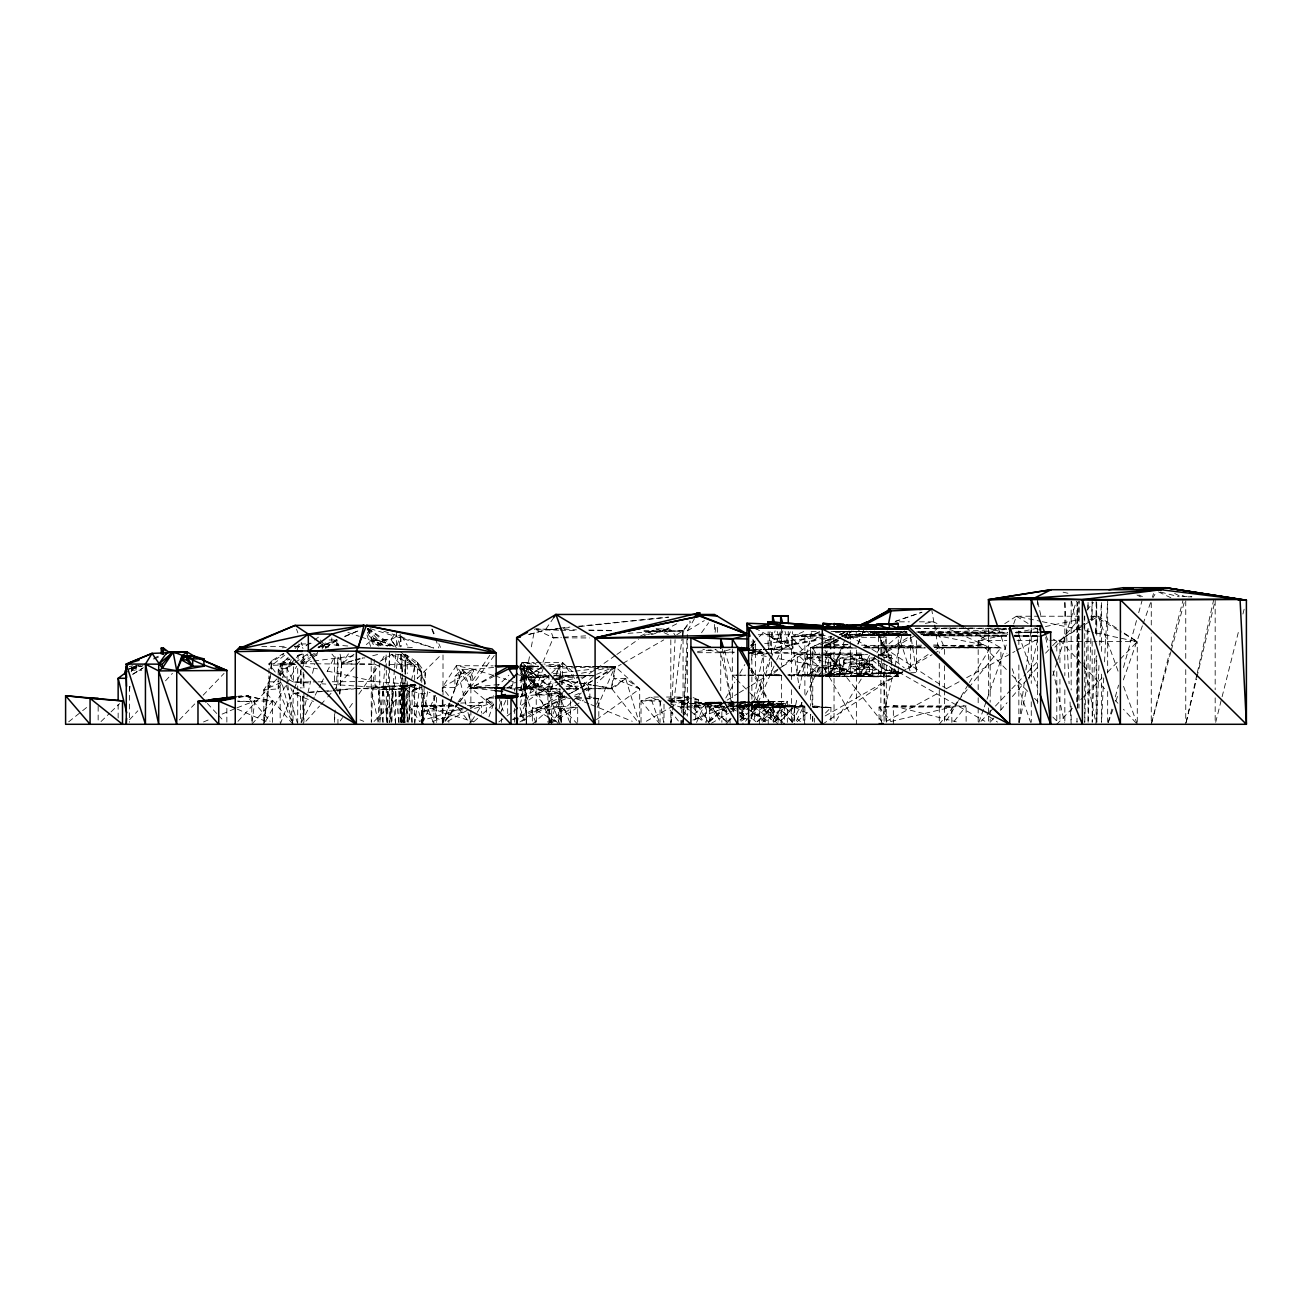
<?xml version="1.0" encoding="UTF-8"?>
<svg xmlns="http://www.w3.org/2000/svg" width="1312" height="1312" viewBox="0 0 1312 1312"><rect width="100%" height="100%" fill="white"/><g stroke="black" fill="none" stroke-linecap="round" stroke-linejoin="round"><path stroke-width="0.75" stroke-dasharray="5 3.75" d="M1077.086 701.969L1077.611 602.503L1077.628 708.054M1077.808 708.136L1079.005 601.142L1079.005 708.136M403.85 722.272L403.817 687.094L401.898 686.274L356.06 688.8M1084.056 628.333L1084.352 616.082M1084.778 722.256L1087.336 628.35M1087.828 609.965L1088.058 601.814L1088.058 609.965M910.643 672.826L916.563 672.58L910.643 634.5L856.228 635.041L847.404 631.548L840.041 634.746L897.195 635.664L899.376 635.582L899.425 633.565L902.574 632.187L906.625 632.187M1088.124 722.256L1090.912 638.436M1091.535 620.035L1092.142 601.634L1092.142 620.035M1094.93 649.653L1092.224 722.272L1092.142 638.436M1095.536 633.516L1096.734 601.24L1096.734 635.533M1098.948 665.496L1096.816 722.272L1096.734 655.705M1099.718 645.225L1101.326 602.651M293.15 689.587L292.97 724.29L263.827 689.948L268.993 681.83L269.796 676.057M386.4 722.289L388.893 668.054M388.975 666.053L389.533 653.999M683.158 722.256L683.437 716.172M683.519 714.138L687.176 634.926M374.363 659.411L371.296 722.272L371.198 658.378M670.924 722.272L671.416 712.203M671.826 704.15L675.073 639.715M1103.72 677.96L1101.49 722.272L1101.391 671.58M1104.54 661.838L1107.574 601.388M334.494 722.256L335.15 710.054M336.216 689.702L337.955 657.132L334.396 657.066L328.016 649.292M403.243 654.409L414.658 665.971L402.046 722.354L403.817 687.094L403.883 724.29M298.021 658.886L298.218 655.147M298.644 647.685L298.841 643.946L303.039 648.374M337.955 724.29L337.955 716.155M339.742 693.966L341.645 661.625L339.988 653.753M339.792 694.097L341.645 661.625L337.955 657.132L337.955 691.736M683.306 720.206L683.06 724.29L683.06 720.239M683.421 718.156L687.357 652.671M424.268 686.537L421.874 722.305L424.678 690.145M424.399 684.552L425.203 672.63L417.495 662.248L405.703 654.508M400.8 722.272L404.375 679.665M405.047 671.564L406.408 655.328M394.453 669.645L389.812 722.272L395.502 676.467M394.633 667.628L395.88 653.458M379.922 722.289L385.203 664.233M385.384 662.232L386.122 654.212L386.302 668.234M131.249 671.793L131.922 665.742L131.922 670.219L141.762 670.252M768.504 649.588L770.488 631.859M129.494 690.243L129.986 686.242M264.073 722.272L268.993 675.86M396.47 668.497L398.192 654.557M399.16 646.586L400.39 636.615M269.895 676.549L263.827 724.29L263.827 689.948L282.687 681.83L278.177 688.898L263.827 689.948M270.912 668.595L271.928 660.641L283.704 653.343M1019.096 722.289L1024.328 682.092M1025.886 670.038L1031.363 627.825M252.052 722.338L254.856 700.92L246.377 696.082L238.522 696.902M670.809 724.29L672.416 712.104M672.679 710.071L681.994 638.977M682.256 636.943L683.06 630.859L690.03 621.019M264.106 722.322L271.108 671.203M271.387 669.251L271.928 660.641L268.993 663.921L268.993 673.876M414.658 724.29L421.742 672.449L417.495 662.248L417.495 678.796M270.862 668.349L271.928 660.641M715.089 632.335L716.221 624.25M336.2 645.668L337.102 639.961L327.82 639.961M548.711 666.644L615.082 666.529L639.715 688.948L639.715 724.29L611.326 688.144L615.082 666.529L548.728 666.529M291.248 659.739L287.033 668.513L287.033 678.845L292.97 724.29L278.177 688.898L279.21 683.142M280.604 675.45L282.687 663.921L287.656 657.771M493.624 667.447L473.78 669.317L470.5 687.488L459.462 701.887M422.103 722.371L427.696 691.736L424.383 690.03M499.085 708.923L500.528 701.231M884.075 661.904L884.075 647.816L887.338 630.449M529.458 656.754L520.028 706.414L547.875 686.307L551.007 681.207M531.344 646.816L534.738 628.94L562.11 629.596M751.251 660.051L754.99 640.879M551.696 724.29L551.696 688.702L553.418 680.748M791.89 722.322L797.466 696.705M799.188 688.833L811.669 631.679M768.078 653.524L763.453 654.13L751.874 706.545L763.453 706.545L763.453 654.13L746.938 649.292M1019.276 722.322L1026.673 688.915M1028.854 679.075L1038.005 637.796M1186.196 722.305L1196.938 674.434M1197.38 672.433L1213.944 598.633M301.038 722.338L307.484 694.884M307.943 692.916L310.698 681.158M312.551 673.302L314.847 663.495M316.7 655.656L318.078 649.768M1186.212 722.322L1196.495 679.058M1196.954 677.09L1214.715 602.339M894.374 668.694L880.877 724.29L880.877 663.364M894.85 666.709L902.574 632.187M1215.683 722.322L1221.62 698.689M1222.112 696.721L1238.971 629.776M1242.923 614.032L1244.908 606.16M1151.772 722.322L1169.353 653.589M1171.37 645.734L1182.932 600.552M1170.894 651.736L1151.264 724.29L1151.264 633.122M1171.419 649.784L1184.146 602.716M296.709 651.818L298.841 643.946M593.483 685.241L611.326 688.144L613.967 678.501L615.082 666.529L550.089 668.48M825.1 675.549L828.659 675.385L839.598 658.148L861.771 658.148L866.248 673.433L866.248 659.788L861.771 658.148L844.059 659.788L839.598 676.123L817.999 675.893L817.999 665.43L807.618 657.738L797.302 675.664L789.316 675.614M1108.214 722.338L1112.035 708.628M1115.298 696.885L1118.562 685.143M1123.466 667.513L1136.52 620.527M1138.701 612.688L1141.965 600.945M519.946 669.809L522.012 662.511L534.148 662.511M682.24 722.42L683.831 716.811M684.372 714.942L688.603 699.952M558.502 724.29L536.346 694.802L534.656 690.128L536.149 685.323L520.569 671.777M1052.847 675.532L1057.177 661.871M1057.8 659.92L1076.348 601.404M1152.395 597.14L1153.51 593.582M520.224 697.394L526.03 688.98L539.281 675.303L545.267 674.614M397.011 645.553L400.636 634.631L390.943 639.551L373.953 640.568L380.382 645.602M788.25 631.433L788.25 643.208L780.673 643.208L772.571 638.386L775.097 630.892M751.251 716.582L780.23 631.695M442.292 699.788L442.292 724.29L449.606 703.002M450.278 701.067L462.07 669.317L473.78 669.317L493.132 675.352M1108.361 722.354L1113.117 708.841M1115.856 701.116L1118.578 693.392M1123.334 679.878L1142.408 625.808M1143.096 623.872L1150.575 602.634M488.933 716.844L493.558 703.822M978.85 722.371L983.639 708.857M984.312 706.922L986.362 701.133M987.05 699.214L1006.845 643.241M1013.684 623.954L1016.406 616.23L1038.546 616.23M782.854 630.842L780.164 638.386L772.571 638.386L772.571 632.253M442.292 724.29L449.803 703.445M450.475 701.543L462.07 669.317L470.5 677.369L470.5 687.488L493.984 687.619M572.606 671.711L562.487 662.511L559.863 665.086L544.103 666.102L536.87 685.963L548.974 693.917L561.257 693.474L561.257 722.371M770.866 656.049L751.874 706.545L751.874 652.146L763.453 654.13M559.863 724.29L548.974 693.917L553.057 683.109M555.78 675.893L559.863 665.086L543.922 664.003M280.161 724.29L293.544 690.391M294.282 688.505L300.973 671.547M301.711 669.661L303.941 664.003L310.583 659.198M520.011 666.562L523.783 666.562L533.935 684.192L545.94 689.587L561.257 693.474L548.974 724.29L548.974 675.598L536.87 685.963L526.784 676.976L520.028 673.532M596.616 704.232L598.83 698.755L593.68 697.672M470.5 677.369L473.78 669.317L456.363 665.676L442.292 687.537L442.292 691.621M844.846 640.059L830.84 673.63L825.314 674.827L825.314 654.573L840.566 665.43L840.566 673.728L787.938 674.729M845.617 638.206L850.291 627.005M857.933 644.258L863.444 631.17M519.814 716.778L542.151 664.134M542.955 662.248L553.32 637.812L550.433 630.17L547.793 629.35L526.358 635.09M500.413 713.056L506.006 699.952M510.811 688.718L514.009 681.223M519.601 668.12L522.012 662.511L535.952 663.462M857.868 643.766L863.427 630.957M597.173 707.529L615.082 666.529L593.139 669.071M751.038 718.779L775.917 661.773M776.72 659.936L790.66 631.334M696.574 722.469L705.495 702.346L721.108 702.199M844.37 644.438L830.84 673.63L825.314 674.827L830.84 675.729L830.84 636.156M847.749 637.14L850.291 631.662L850.291 639.616M739.968 717.451L746.479 703.773M323.162 647.341L325.77 641.847M422.628 722.486L435.732 695.327M792.333 722.486L802.091 702.527M805.65 695.278L819.836 666.266M825.166 655.393L834.038 637.255L834.038 722.272M789.398 675.5L797.302 675.664L807.618 654.885L830.184 654.885L830.184 673.86L902.508 672.761M796.384 720.846L803.272 707.037L778.049 704.446L759.271 704.282L781.296 721.797M850.291 641.601L850.258 676.238L859.475 675.368L869.512 655.213M750.923 647.816L754.482 640.732M301.481 722.469L314.29 697.033M315.192 695.229L320.686 684.323M321.588 682.502L323.424 678.878M327.082 671.596L334.396 657.066L334.396 683.552M828.659 675.385L839.598 655.032L861.771 655.032L861.771 673.482L850.832 653.934L828.659 653.934L828.659 675.385L850.832 673.63L850.832 653.934L861.771 655.032L839.598 658.148L844.059 659.788L866.248 659.788L844.059 663.019L839.598 676.123L839.598 655.032L828.659 653.934L850.832 673.63L824.116 675.385L846.683 669.005L846.683 673.663L824.116 675.385M751.038 717.5L759.451 702.232L751.35 702.232M381.612 660.625L385.367 653.901M265.828 720.78L285.754 685.586M286.754 683.831L296.709 666.234M520.093 665.873L522.012 662.511L536.067 664.79M725.766 698.05L734.802 682.158M739.82 673.335L744.855 664.512M651.31 634.68L662.347 631.252L663.724 628.858L668.923 628.874L672.613 631.252L675.27 635.68M1153.1 597.501L1154.937 594.303M898.261 666.709L898.261 676.648L859.475 675.368L869.512 657.984L874.776 657.984L884.878 669.973L901.803 672.777M644.044 631.072L687.357 630.859L695.95 616.099M946.46 720.813L959.99 698.23M961.04 696.492L968.322 684.323M969.355 682.584L990.166 647.833L947.789 628.415M775.507 721.01L787.331 701.28L747.791 701.969M836.121 720.813L875.842 654.704M876.892 652.966L886.305 637.32L870.856 631.056L870.856 635.402L911.069 635.598M772.752 721.059L783.526 703.232L794.334 706.463L773.932 721.912M552.057 679.501L562.487 662.511L577.362 681.994M471.795 720.878L476.092 714.056M477.158 712.367L481.455 705.544L467.433 705.544M761.616 720.846L773.539 701.92L751.546 702.035L759.451 701.92L759.451 724.29M878.384 661.018L878.384 676.762L850.258 676.238L854.834 669.464L872.431 666.824L877.006 669.464L877.006 673.302L854.834 675.368L854.834 669.464L850.258 666.824L844.059 676.172L898.261 676.648L894.8 669.366M348.434 653.901L341.645 663.905L357.684 663.938M445.293 720.928L456.707 704.068M457.839 702.379L489.802 655.196M553.779 617.591L545.152 630.17L526.128 635.188M694.015 706.364L698.492 699.837L692.884 697.492M340.267 720.944L342.596 717.598M349.566 707.545L354.207 700.838M358.848 694.13L379.742 663.987L379.742 722.289M394.223 634.877L390.943 639.551L373.953 640.568L384.318 645.766M701.526 632.728L708.611 622.757M445.424 721.059L458.708 703.232M459.922 701.608L496.149 653.015M131.544 670.908L134.906 666.463M693.704 708.513L698.492 702.199L698.492 699.837L689.128 698.082L674.63 705.052M444.752 721.092L458.232 703.494M708.792 721.174L719.583 707.168L723.076 706.151M954.218 721.223L966.124 705.889L893.341 705.954L879.056 707.102L879.056 724.29M939.277 724.29L957.252 701.986M958.531 700.395L967.518 689.243M968.814 687.652L1000.908 647.816L965.353 627.825M295.118 648.554L297.594 645.488M301.809 662.478L307.992 654.967M745.495 721.288L749.25 716.778M750.497 715.27L759.271 704.757L784.445 707.644L762.633 722.076M676.828 634.713L683.06 630.859L690.604 621.904M991.134 721.206L993.791 718.123M1000.433 710.415L1007.075 702.707M1012.388 696.541L1027.017 679.583M1028.346 678.042L1037.644 667.25M1054.93 647.21L1078.841 619.444M1086.812 610.195L1093.47 602.487M726.143 724.29L731.325 718.32M739.099 709.366L742.986 704.888L784.445 707.644L751.284 707.742L751.284 718.779L768.225 707.742L784.445 724.29L784.445 706.856L778.049 704.446L761.944 721.452M520.405 690.489L526.03 688.98L536.985 676.516L539.281 675.303L545.398 675.303M804.502 706.332L794.334 705.856L780.771 721.223L794.662 706.151L794.662 724.29M822.903 670.383L817.999 675.893L823.329 675.631M278.177 674.958L278.177 668.972L282.687 663.921L287.033 668.513L293.511 681.978L311.698 683.142M305.942 721.256L319.538 706.086M320.899 704.56L326.327 698.492M327.688 696.967L331.772 692.424M333.133 690.899L354.88 666.611M356.241 665.102L363.047 657.509M246.377 696.082L272.568 701.182L251.806 724.29L251.806 701.559L246.377 696.082L272.568 701.182L272.568 722.371M131.922 670.219L136.022 665.742L141.958 666.398M237.964 721.338L278.751 676.894M280.112 675.401L295.052 659.116M296.414 657.624L299.136 654.672M129.511 719.796L137.826 710.809M165.509 680.83L172.43 673.335M300.514 661.494L307.516 654.048M980.982 721.338L988.002 713.925M989.412 712.432L1010.47 690.21M1011.864 688.734L1025.918 673.909M1027.312 672.433L1038.546 660.576M1045.566 653.163L1051.191 647.226M1052.585 645.75L1056.8 641.306L1082.958 641.42M179.4 719.927L194.75 703.937M203.13 695.212L224.057 673.4M520.011 667.136L523.783 666.562L526.784 676.976L534.033 687.718L538.068 686.832L548.974 675.598M757.221 721.502L770.784 707.529L783.526 703.232L767.307 703.232L754.515 707.545L774.916 722.059M1072.33 708.349L1056.8 724.29L1056.8 669.645M1080.809 699.657L1101.982 677.91M1107.623 672.121L1118.923 660.51M1120.333 659.067L1137.274 641.683L1120.3 630.613M751.054 645.11L757.91 638.108M759.287 636.714L764.765 631.121M825.412 713.121L830.922 707.529L821.722 706.692M740.066 719.96L745.839 714.187M751.628 708.398L754.515 705.512L759.271 703.822L778.049 703.822L778.049 722.436M817.999 665.43L807.618 675.778L823.788 676.008M374.068 721.436L411.41 684.306M417.15 678.599L441.57 654.327M448.507 695.524L442.292 687.537L454.936 687.521L454.936 676.254L462.07 669.317L470.5 687.488L502.398 684.093M454.936 687.521L473.78 669.317L454.936 676.254M551.696 672.974L559.863 665.086L561.503 684.749M318.193 647.882L322.276 643.946L348.516 646.045M495.608 687.914L508.81 675.204M101.024 721.534L109.618 713.269M111.044 711.891L119.638 703.642M709.218 721.6L724.732 706.824L720.731 706.873L720.731 702.822M571.097 702.51L547.875 724.29L573.278 706.988M572.557 701.149L581.265 692.982M582.708 691.621L588.514 686.176L582.741 680.912M337.118 690.653C359.275 685.635 381.841 691.686 403.883 688.505L404.604 687.832L401.898 686.274L401.964 722.338M740.132 720.255L748.972 712.203M750.448 710.858L759.271 702.789L728.767 702.888M797.188 721.682L811.488 708.628M538.658 666.66L524.587 666.693L526.538 722.305L524.587 695.754L521.651 695.754L521.651 669.333L524.587 666.693L538.674 666.529M583.151 685.372L594.303 675.303L615.082 666.529L597.272 682.519M532.344 724.29L549.252 709.218L560.847 706.364L577.69 707.611L577.69 722.436M473.911 721.649L481.406 715.024M482.914 713.712L493.41 704.446M757.45 721.731L778.049 703.822L739.476 705.512M709.349 721.78L724.158 709.169M748.266 675.385L771.604 675.139L777.836 669.989M779.394 668.71L819.918 635.303M694.064 714.171L706.397 704.052L694.606 702.822M864.182 647.603L884.075 647.816L904.657 630.924M526.194 724.29L526.194 695.819L528.31 685.323L536.149 685.323L536.346 724.29L526.194 695.819L520.93 689.882L520.93 668.858L523.783 666.562L534.033 676.976L534.033 687.718L538.068 683.65L545.94 689.587L536.346 694.802L526.194 695.819L516.354 693.179M68.7 721.813L81.098 711.891M82.656 710.645L87.314 706.922M708.595 721.83L728.734 705.774M730.276 704.528L733.375 702.068L733.375 712.646M284.589 655.262L271.928 665.315L295.725 664.544M596.501 719.583L639.715 688.948L625.627 678.501L612.638 688.767L586.234 688.734M353.945 654.245L341.645 663.905L339.759 653.934M366.261 644.586L373.953 638.534L392.96 645.963M561.257 693.474L558.502 695.491L536.346 694.802L561.257 693.474L538.068 689.587L538.068 683.65L534.033 683.65L528.31 688.423L523.783 688.751L516.026 691.965M498.872 721.912L505.415 717.172M507.039 715.975L511.942 712.416M513.582 711.235L518.486 707.676M312.24 658.001L318.865 653.196M325.507 648.374L337.102 639.961L338.348 645.881L337.102 639.961L318.291 647.603M526.604 724.29L526.604 666.529L551.696 688.702L559.322 683.175M560.847 682.076L565.406 678.763L578.1 688.685L565.915 688.702M280.161 675.926L280.161 663.839L289.247 657.46M412.099 722.354L412.099 691.326L420.447 687.242L409.18 691.736L401.898 686.274L403.768 722.338M300.792 662.298L308.5 656.853M305.991 645.832L312.682 641.174M314.355 640.01L319.374 636.517M519.962 721.961L565.078 690.522M566.751 689.358L580.117 680.042M581.79 678.878L595.156 669.563M596.829 668.398L615.197 655.59M616.87 654.426L638.583 639.288M1049.715 640.289L1059.932 640.24L1088.222 620.806M1089.895 619.658L1094.88 616.23L1098.242 616.214L1118.611 629.498M295.102 662.527L306.286 654.868M574.968 705.84L583.446 700.067M611.326 688.144L625.627 678.501L639.141 722.387M528.31 685.323L534.656 690.128L526.194 695.819L523.783 688.751L520.93 668.858M275.225 672.056L268.993 663.921L283.917 653.934M822.411 724.29L900.327 672.876L824.641 716.221M902.016 671.76L929.126 653.884M935.899 649.407L939.277 647.177L1000.908 647.816L1000.908 712.219M300.579 663.97L310.534 657.427M312.19 656.344L317.176 653.064M325.491 647.603L337.102 639.961L337.381 645.684M978.178 689.604L978.178 640.617L998.12 627.89M1004.779 623.659L1016.406 616.23L1040.186 621.232M666.512 697.033L688.603 697.033L688.702 702.199L680.879 707.152L671.498 704.347M132.66 674.417L142.467 668.415M516.124 674.204L526.784 676.976L544.103 666.102M580.691 688.078L615.082 666.529L593.352 670.875M1059.932 662.79L1059.932 640.24L1089.911 621.445M1091.584 620.396L1098.242 616.214L1118.775 673.105M874.087 658.558L850.291 673.4L878.187 657.033M880.877 654.327L909.757 636.304M739.558 715.975L746.266 711.809M741.05 721.157L749.595 715.926M751.3 714.876L773.539 701.28L773.539 722.371M891.488 665.479L891.488 655.196L881.648 654.311L880.762 654.852L882.812 657.984M132.922 674.04L143.402 667.66M694.278 720.091L725.372 701.166M727.11 700.116L737.475 693.818M739.197 692.752L749.578 686.455M751.3 685.405L780.673 667.529M782.411 666.48L804.879 652.818L833.005 638.354M687.357 630.859L704.331 620.609M380.168 661.248L392.124 654.147M519.814 680.551L540.626 668.169M726.979 721.239L732.112 718.189M738.951 714.122L749.201 708.021M750.907 707.004L759.451 701.92M507.678 687.685L514.616 683.618M550.925 723.306L576.017 708.595M711.416 723.289L728.504 713.269M730.21 712.252L735.343 709.251M737.049 708.25L745.593 703.232M879.942 656.016L914.808 635.549M642.027 637.091L656.098 628.858L663.724 628.858L672.613 631.252L683.06 630.859L683.06 636.943M442.292 687.537L473.78 669.317M669.514 700.969L681.715 701.002L688.603 697.033L666.791 698.82M521.946 721.239L566.243 695.836M568.03 694.819L578.658 688.718M580.429 687.701L621.199 664.315M622.97 663.298L663.724 639.912M646.324 721.256L672.859 706.069M907.412 668.808L932.061 654.688M933.816 653.688L944.394 647.62L983.787 644.881L917.564 631.761L949.986 632.089L1010.748 628.661M493.689 674.975L470.877 687.98L470.877 708.152M447.589 721.321L468.81 709.448M470.565 708.464L493.542 695.606M835.58 639.895L826.658 644.848L840.024 640.272M842.714 635.926L851.619 630.957M824.166 646.176L839.942 637.419M841.697 636.435L850.471 631.564M886.24 721.387L939.851 692.244M947.002 688.357L959.498 681.551M966.649 677.664L1014.898 651.441M1016.685 650.473L1038.136 638.813M840.451 637.419L824.215 646.176L840.451 637.665M842.255 636.435L851.258 631.564M310.042 655.754L315.29 652.933M842.255 636.714L853.079 631.039M647.62 634.483L662.347 631.252L678.517 622.856M494.296 676.139L470.877 687.98L456.363 665.676L493.132 665.873M819.738 631.515L771.604 654.13L771.62 631.974M408.786 722.289L401.898 686.274L416.084 685.766L416.084 688.505L409.18 691.736L411.919 722.256M128.92 669.005L136.022 665.742L141.893 666.43M640.256 636.107L656.098 628.858L662.347 631.252L672.613 631.252M823.395 641.896L810.554 647.751L810.554 706.168M825.215 641.06L832.562 637.714M839.893 634.368L847.224 631.023M824.658 641.355L832.087 637.96M839.516 634.565L846.945 631.17M512.664 719.271L518.191 716.762M520.028 715.926L569.769 693.326M571.606 692.49L578.969 689.144L566.751 689.112M819.082 643.897L810.554 647.751L812.243 706.168M506.908 687.734L520.93 687.636L523.783 688.751L533.935 684.192L533.935 676.877L526.784 676.976L538.068 686.832M125.362 670.629L136.579 665.725M344.466 636.779L359.176 630.4L344.138 636.517M803.748 631.548L791.448 636.878L791.448 679.567M839.582 634.877L846.978 631.712M153.701 658.181L158.998 655.918M203.54 721.944L209.116 719.599M222.105 714.105L235.094 708.611M236.947 707.84L254.856 700.92L272.568 701.182M297.496 655.918L304.958 652.818M318.012 647.374L336.676 639.616M422.218 688.915L422.759 724.29L412.099 691.326L422.038 687.242M641.027 722.338L641.027 700.92L650.457 697.033L658.476 697.033M136.71 666.004L129.15 669.087L138.646 665.512M153.734 659.083L159.408 656.771M297.611 656.016L305.138 652.95M512.877 719.812L518.502 717.566M520.388 716.828L567.325 698.148M574.836 695.163L584.217 691.424M586.103 690.67L589.859 689.177L589.859 700.887M536.149 685.323L528.31 688.423L534.656 690.128M692.884 720.026L728.275 706.512M730.144 705.79L735.72 703.658L745.528 703.298M884.583 657.837L891.488 655.196L880.762 654.852L884.583 657.837L884.583 655.196L877.613 654.311M628.022 633.319L662.347 631.252L668.923 628.874L668.923 631.252L683.06 630.859M132.086 669.366L143.024 665.528M824.33 646.472L839.647 641.092M847.306 638.403L866.461 631.679M895.194 621.609L922.008 612.196L895.342 621.281M847.65 637.648L866.724 631.105M306.401 644.881L314.076 642.273M131.102 668.858L140.663 665.889M432.845 721.338L463.3 711.908M474.55 708.431L492.771 702.904M353.371 660.362L341.645 663.905L353.289 660.854M355.339 659.772L363.162 657.41M461.676 709.103L448.868 703.494L423.333 711.235L423.333 724.29M419.282 721.37L465.776 707.316M789.644 675.762L884.878 676.598L898.261 672.761L896.375 669.153M730.194 649.506L720.731 652.146L702.838 649.276M355.24 660.346L364.949 657.804M372.706 655.77L378.528 654.245M129.298 666.578L132.66 665.791M890.864 721.502L951.84 707.037L966.124 705.889L966.124 724.29M237.833 696.688L248.624 695.754L270.042 721.288M541.971 668.726L521.651 669.333L526.03 688.98L557.403 682.224M559.371 681.797L578.969 677.582L558.617 677.566M412.099 691.326L422.759 693.933L430.172 692.359M1006.37 669.481L978.178 640.617L1007.846 634.418M1015.75 632.761L1037.513 628.218M1045.434 626.562L1079.054 619.543M1090.928 617.066L1094.88 616.23L1118.628 630.482M750.251 652.736L760.238 650.736M768.209 649.145L832.054 636.336M577.362 682.765L553.844 678.763L573.59 674.811M581.495 673.236L591.384 671.268M825.1 642.732L839.139 640.026M847.158 638.485L883.255 631.515M925.354 623.38L933.373 621.822L936.981 623.479M766.274 656.41L748.266 653.13L760.156 650.932M768.094 649.456L819.656 639.862M821.624 639.485L831.546 637.648M841.468 635.812L847.404 634.696L911.118 634.828M238.669 697.558L248.624 695.754L238.735 696.803M494.23 696.705L486.293 698.033L486.293 714.187M520.7 696.393L524.587 695.754L524.587 666.693M910.643 634.5L874.53 635.418L870.856 631.056L897.195 635.664L897.195 633.548L877.958 632.564L874.53 631.056L874.53 635.418L909.478 635.615M580.888 677.304L594.303 675.303L556.157 676.566M667.677 700.132L688.603 697.033M819.803 632.876L791.448 636.878L799.385 688.538M301.612 662.576L311.764 661.281M313.781 661.018L354.338 655.803M237.816 696.278L241.654 695.786M823.132 661.363L807.618 657.738L830.184 654.885L825.018 654.54M692.654 705.725L680.879 707.152L680.879 710.956M694.622 705.479L706.397 704.052L693.162 707.168L680.879 707.152L686.455 714.942M697.541 651.49L715.86 649.325M750.464 645.258L756.581 644.553M764.716 643.585L823.756 636.648M553.238 673.696L573.196 671.383M575.181 671.154L591.154 669.3M823.641 667.349L817.999 667.988L807.618 675.778L807.618 654.885L797.302 654.212L797.302 675.664L823.657 676.024M825.527 667.136L840.566 665.43L825.068 661.806M512.352 683.027L516.338 682.601M561.323 628.481L545.152 630.17L557.846 628.333M563.34 628.268L571.425 627.415M579.51 626.562L668.415 617.214M559.863 628.136L569.916 627.103M577.969 626.3L668.53 617.099M1006.698 629.383L949.986 634.86L923.386 634.844M1008.715 629.186L1022.425 628.104M823.428 633.827L791.448 636.878L804.879 652.818L770.423 652.786M835.416 632.696L847.404 631.548L847.404 634.696L878.384 653.13M519.7 668.448L538.002 666.693M850.258 676.238L881.648 673.236L901.049 672.876M669.71 701.592L688.702 699.837L668.251 700.854M416.084 685.766L401.898 686.274L415.543 685.044M848.011 644.586L810.554 647.751L856.359 647.997L810.554 647.751L851.111 647.718M660.067 724.29L641.027 700.92L658.854 699.46M282.162 647.833L286.246 647.505M294.396 646.849L302.564 646.193L301.219 642.404M546.809 676.352L526.03 677.55L526.03 688.98M881.648 658.099L881.648 673.236L854.834 675.368L877.006 669.464L854.834 669.464M907.609 633.466L844.223 636.746M299.087 692.949L292.97 693.392L290.756 687.931M309.255 692.211L321.473 691.309M323.506 691.162L331.641 690.571M333.674 690.424L354.027 688.948M735.72 705.512L745.528 704.806M747.496 704.675L759.271 703.822L778.049 724.29M516.026 687.947L520.93 687.636M1024 628.087L1014.406 628.284L1024.049 627.956M298.988 693.015L292.97 693.392L313.47 701.477M309.025 692.392L325.081 691.391M327.098 691.276L335.118 690.768M850.832 673.63L846.683 673.663L840.566 667.988L824.116 669.005L846.683 669.005L821.771 667.988M536.428 629.744L553.32 637.812L561.388 637.32M563.422 637.206L585.628 635.861M823.854 635.451L791.448 636.878L828.315 635.434M401.898 686.274L415.789 685.454M1012.766 628.546L1018.85 628.202L1018.85 648.653M577.69 724.29L560.847 706.364L532.344 707.955L532.344 722.256M555.812 721.42L532.344 707.955L549.252 709.218L577.69 707.611M279.751 674.909L278.177 668.972L287.033 668.513L293.511 663.626L293.511 681.978L315.93 681.846M453.427 705.561L409.606 706.184L409.606 722.289M469.663 706.135L481.455 705.544L481.455 713.039M315.93 663.806L375.052 664.298L375.052 686.668L415.478 684.946L376.413 687.324L333.953 684.585M773.539 701.92L751.76 702.215L773.539 701.28M730.062 708.906L733.375 708.775L734.212 712.646M751.628 650.096L761.6 649.702L753.465 649.883L751.268 641.847M763.6 649.62L792.481 648.915L792.481 631.646M747.496 703.232L759.271 702.789M763.502 649.538L781.542 648.915M460.758 703.068L494.427 701.871M462.972 709.825L423.333 711.235L443.407 721.502M689.423 710.218L681.715 703.822L720.632 702.904M548.121 676.828L526.03 677.55L548.432 677.566M915.563 628.218L919.614 628.104M763.453 675.139L755.368 675.385L751.169 668.759M726.914 721.862L706.397 706.036L724.175 705.528M745.823 708.857L736.704 709.103L731.424 707.299M745.823 702.018L735.917 702.281L745.79 702.281M751.727 702.232L787.331 701.28L787.331 722.371M753.268 640.42L753.465 649.883L761.272 649.686M769.078 649.489L792.481 648.915L757.024 629.202M864.444 647.8L921.09 646.422M933.226 646.127L983.787 644.881M747.873 675.139L779.771 674.926M874.53 631.056L877.958 635.566L909.593 635.336M923.894 635.008L1007.714 633.024M1015.898 632.827L1038.382 632.302L1015.898 632.368M556.698 676.123L592.335 675.352L575.968 675.303M901.131 672.908L891.488 673.122L887.912 666.283M749.644 702.133L739.837 702.346L749.775 702.248L782.214 721.288M910.692 634.778L877.958 632.564L877.958 635.566M920.827 634.582L1006.025 632.892M1016.16 632.696L1038.464 632.253M822.411 647.144L850.75 646.586M864.903 646.308L921.565 645.192M933.701 644.946L1000.908 647.816L934.242 647.636M736.229 706.807L746.003 706.643M901.065 672.974L891.488 673.122L891.488 667.398M721.272 702.281L705.495 702.346L705.495 722.404M727.799 702.363L737.688 702.215M739.673 702.199L749.562 702.068M727.734 702.461L747.299 702.232M919.86 633.352L1007.731 632.45M745.314 702.084L695.77 702.445L695.77 722.305M726.569 706.807L749.824 706.692M751.776 706.676L763.453 706.545L747.873 690.85M261.76 646.537L286.246 646.324M294.396 646.258L302.564 646.193M728.898 702.133L736.704 702.068M721.567 702.428L709.71 702.527L709.71 722.322M723.552 702.412L745.61 702.346M747.578 702.33L759.451 702.232M492.902 687.832L470.877 687.98L494.181 707.43M915.382 628.432L972.684 628.12M978.178 640.617L1006.796 640.486M1017.013 640.436L1037.448 640.354M771.604 661.773L771.604 675.139L781.542 675.073M789.496 675.024L819.344 674.86M317.963 681.846L324.08 681.797M332.231 681.764L375.052 681.518L415.478 684.7M522.012 662.511L547.875 686.307L556.009 686.274M566.177 686.242L578.362 686.209M681.715 703.822L721.715 703.708M729.718 703.675L733.72 703.675M915.218 628.481L1006.337 628.317L937.047 628.12M918.794 632.171L1006.025 632.072M1016.16 632.056L1038.464 632.023M878.384 659.05L878.384 634.811L911.02 634.746M868.511 647.98L925.288 647.915M937.457 647.898L990.166 647.833L990.166 702.166M1040.564 616.23L1078.792 616.23M1090.862 616.23L1094.88 616.23M899.392 621.822L909.38 621.822M919.384 621.822L933.373 621.822L944.394 647.62L944.394 655.705M834.35 631.498L838.073 631.498M839.5 631.548L860.934 631.63M888.749 631.843L896.539 631.843M921.221 632.089L949.986 632.089L921.221 634.729L921.221 632.089L916.563 632.056M758.254 634.746L823.69 634.746M300.792 643.946L308.615 643.946M824.428 647.144L850.619 647.16M864.723 647.16L921.139 647.177M935.259 647.177L939.277 647.177L939.277 653.261M863.28 647.702L925.075 647.816M734.359 652.146L720.731 652.146L715.483 649.62M748.266 653.13L764.535 653.13M766.569 653.13L819.426 653.13M821.46 653.13L864.149 653.13M401.964 671.957L401.603 665.906L391.616 654.426L401.603 654.426L402.489 672.384M789.693 675.336L819.869 675.664L797.302 654.212L819.869 654.212L819.869 675.664L797.302 675.664M859.475 675.368L859.475 654.311L863.509 654.311M877.794 655.213L882.812 655.213M807.618 657.738L830.184 657.738L840.566 667.988M888.044 657.837L891.488 657.837L904.263 667.824M536.182 662.511L562.487 662.511L562.487 684.536M268.993 663.921L282.687 663.921L282.687 677.861M821.771 665.43L840.566 665.43M520.733 666.102L538.264 666.102M861.771 658.148L866.248 663.019L872.431 673.351L902.525 672.826L877.006 673.302L872.431 666.824L850.258 666.824L872.431 664.216L872.431 673.351L830.84 673.63L846.683 673.663M736.196 675.139L745.938 675.139M553.549 675.303L573.934 675.303M538.888 676.516L521.651 669.333L524.587 695.754M526.784 676.976L534.033 676.976L534.033 683.65L545.94 689.587L538.068 689.587L548.974 693.917M625.627 678.501L613.967 678.501L639.715 688.948M557.698 678.763L565.406 678.763M268.993 681.83L278.767 681.83M551.696 688.702L557.797 688.702L551.696 688.702L562.93 693.244M569.752 722.436L559.863 696.541L566.489 696.557M493.902 698.033L486.293 698.033L493.164 705.331M576.542 698.755L598.83 698.755L598.83 724.29M694.573 699.837L698.492 699.837M694.573 702.199L719.583 707.168L693.162 707.168L705.495 703.462L721.879 703.904M727.881 702.428L733.9 702.428M759.271 704.757L726.143 704.888L734.162 705.43M453.64 706.151L409.606 706.184L419.25 720.993M720.731 706.873L724.601 706.873M951.84 722.371L951.84 707.037L879.056 707.102L890.75 721.174M844.092 637.271L886.305 637.32L886.305 657.542M697.492 652.687L733.966 652.736M750.169 652.753L768.406 652.769M359.685 663.938L371.722 663.97M494.608 688.029L470.877 687.98L494.608 690.538M506.481 688.046L514.386 688.062L514.386 691.129M565.915 688.718L578.1 688.734M574.508 696.574L582.512 696.59M641.027 700.92L661.363 700.952M794.334 706.463L778.049 706.446L767.307 703.232L776.261 720.78M553.32 637.812L561.405 637.845M563.422 637.845L589.711 637.944M511.795 688.948L564.718 689.112M582.594 689.161L589.859 689.177M671.613 702.133L688.702 702.199M237.849 701.51L251.806 701.559L237.538 701.018M899.425 633.565L897.195 633.548L899.376 635.582M1006.698 635.156L923.123 634.746M1014.799 635.205L1038.989 636.107L1014.717 635.812M923.254 635.648L1006.501 636.041L923.648 635.68M1014.619 636.074L1041.006 636.189L1014.586 635.976M1014.701 636.074L1041.006 636.189M1084.958 641.437L1097.045 641.486M1099.046 641.502L1137.274 641.683L1137.274 724.29L1123.466 709.284M990.166 647.833L934.275 647.324M519.667 666.004L537.986 666.086M401.603 665.906L414.658 665.971L421.742 672.449L425.203 672.63L425.203 684.11L417.495 664.61L405.129 654.934M831.037 631.449L907.461 631.826M811.144 631.4L819.246 631.449M835.432 631.548L906.871 632.007M284.114 677.484L280.161 663.839L294.036 663.938M781.329 675.565L755.368 675.385L755.368 640.994M834.498 631.433L907.1 631.99M890.487 660.28L878.384 634.811L910.905 635.09M923.107 635.188L1006.452 635.894M389.205 664.397L417.495 664.61M301.662 663.692L313.896 663.79M804.338 705.938L778.049 705.741L792.104 721.436M804.486 706.643L778.049 705.741L804.732 707.348M812.8 707.398L830.922 707.529L830.922 722.436M833.956 631.466L853.636 631.662L849.586 631.367M558.568 630.252L534.738 628.94M560.618 630.268L574.853 630.416M589.104 630.547L613.524 630.777M781.476 675.336L771.604 675.139L779.771 675.221M787.938 675.303L830.84 675.729M759.271 704.282L784.445 706.856L803.272 707.037L803.272 722.371M824.412 647.16L850.258 647.456M771.604 675.139L779.64 675.221M724.388 650.391L732.309 675.139L738.066 675.204M740.001 675.221L782.821 675.746M421.398 724.29L421.398 705.577L453.575 705.954M878.384 676.762L825.674 676.057L878.384 676.762L776.294 658.23M1012.766 628.12L1018.85 628.202M1006.616 635.697L949.986 634.86L949.986 627.202M1014.455 628.218L1018.489 628.284M564.16 629.629L576.427 629.826M588.711 630.039L613.262 630.432M643.946 630.941L662.347 631.252M893.341 724.29L893.341 705.954L951.84 707.037M797.302 654.212L830.184 654.885M586.48 688.144L612.638 688.767L593.04 685.422M706.397 722.354L706.397 702.953L725.946 703.429M727.898 703.478L735.72 703.658M825.15 644.077L847.372 644.75M861.525 645.16L922.156 646.964M318.718 646.701L328.804 647.029M828.659 653.934L861.771 655.032M812.62 706.922L830.922 707.529L812.636 706.692M280.161 663.839L295.758 664.413M847.404 634.696L856.228 635.041L856.228 631.4M881.648 673.236L859.475 654.311L867.642 654.622M856.228 627.743L863.312 635.074L870.856 635.402L867.084 631.564M566.522 696.787L562.487 696.541L562.159 692.621M576.624 697.41L582.676 697.771M584.693 697.902L598.83 698.755M321.817 683.798L325.868 684.06M736.163 705.561L768.225 707.742L768.225 724.29L750.874 710.858M367.327 632.269L373.182 644.356L395.289 646.176M407.343 647.177L415.379 647.833M294.232 663.15L282.556 662.117L290.018 659.018L282.556 662.117L297.709 664.479M859.475 654.311L867.494 655.032M814.358 706.004L819.885 706.512M898.753 671.498L884.878 669.973L869.512 676.434L869.512 657.984L884.878 669.973L884.878 676.598M730.013 705.331L737.754 706.2M739.689 706.43L745.478 707.086M1182.03 596.402L1191.886 596.796L1185.753 596.829L1182.21 595.468M706.397 706.036L724.158 708.185M730.013 705.971L737.754 706.971M739.689 707.217L745.478 707.955M553.844 678.763L577.624 682.65M579.609 682.978L591.515 684.913M579.314 683.093L591.089 685.094M750.743 649.948L762.124 651.9M750.792 650.063L762.305 652.376M559.863 696.541L566.932 698.017M1063.081 592.204L1070.986 593.86M588.514 696.606L591.958 697.312M1042.171 621.658L1093.683 632.499M1095.668 632.909L1137.274 641.683L1120.317 631.498M305.434 666.234L317.373 668.858M327.311 671.039L375.052 681.518L376.413 687.324L378.479 688.816L395.552 689.62L404.604 687.832L404.604 722.272L403.883 688.505M694.573 701.248L698.492 702.199M893.341 705.954L956.284 721.813M1160.513 592.056L1179.193 596.78M719.583 707.168L705.495 703.462L726.996 721.682M570.474 698.755L562.487 696.541L562.487 692.539M516.026 688.521L520.93 689.882M869.495 631.613L880.877 634.926L882.107 655.229M433.649 648.046L367.458 627.841L373.182 644.356M772.571 638.386L788.25 643.208L785.002 631.433M421.398 705.577L473.698 721.879M495.067 675.959L506.662 679.583M508.597 680.19L514.402 681.994M383.776 631.187L433.731 647.898M521.651 669.333L539.281 675.303M347.893 632.433L359.242 636.353M361.128 637.009L387.614 646.16M881.648 654.311L891.488 657.837M416.084 688.505L409.18 685.996L409.18 722.256M367.59 628.825L373.953 638.534L396.421 647.374M360.062 719.878L363.785 721.354M706.397 702.953L727.176 711.334M740.394 716.68L746.052 718.96M559.486 681.043L578.1 688.685L555.714 679.534M576.05 698.542L589.154 703.855M591.023 704.61L632.236 721.272M237.292 709.152L266.992 721.895M663.675 722.371L660.067 701.248L650.457 697.033L659.428 722.469M548.4 676.32L526.604 666.529L550.892 722.436M1138.914 595.008L1142.44 596.648M794.662 707.266L810.98 714.925M1158.545 591.925L1170.862 597.731M656.098 628.858L668.972 634.975M375.052 686.668L387.762 689.571L401.964 689.062L376.413 687.324L371.23 688.521L378.086 722.305M375.052 664.298L380.349 666.857M293.511 681.978L287.033 678.845L278.177 668.972M391.616 654.426L414.658 665.971L414.658 682.06M1174.65 593.434L1181.276 596.878M1137.012 595.008L1140.505 596.845M875.727 659.05L984.886 721.288M888.06 659.838L893.275 662.839M732.112 708.464L745.79 716.385M739.328 704.429L746.184 708.398M747.889 709.398L768.406 721.321M726.799 712.383L709.71 702.445L719.993 720.944M788.25 643.208L780.164 638.386L780.164 632.253M872.431 666.824L866.248 663.019L844.059 663.019L850.258 664.216L872.431 664.216L866.248 663.019L850.258 664.216L844.059 676.172L844.059 659.788M1016.406 616.23L1028.198 623.544M1034.922 627.726L1038.284 629.809M1053.438 639.223L1056.8 641.306L1056.8 653.442M367.36 628.956L373.953 642.962L378.774 646.078M884.075 647.816L946.723 688.833M989.051 716.532L997.514 722.076M368.147 628.35L394.092 646.652M322.424 644.405L327.114 647.866M749.3 709.644L742.986 704.757L742.986 724.29M730.866 708.529L733.998 710.956M740.28 715.794L746.577 720.649M738.869 708.021L746.708 714.269M752.99 719.288L756.122 721.797M877.958 632.564L880.877 634.926L880.877 655.229M368.082 628.464L389.812 645.963M400.685 654.721L414.658 665.971M690.965 711.498L703.314 721.731M784.445 706.856L800.369 721.616M751.284 707.742L765.404 721.534M400.373 651.474L421.742 672.449L421.742 682.42M663.724 628.858L669.399 634.45M732.309 675.139L735.13 677.992M736.557 679.419L746.462 689.423M1012.011 675.237L1028.92 692.556M1034.561 698.328L1038.792 702.658M1052.88 717.074L1057.111 721.403M739.361 711.875L745.987 718.779M207.362 703.462L217.103 713.876M218.497 715.368L224.073 721.321M1059.932 640.24L1082.039 664.266M1083.417 665.758L1106.885 691.276M1115.184 700.28L1117.939 703.281M367.852 628.645L383.694 645.832M791.612 721.321L778.049 706.446L783.526 703.232L754.515 707.545L770.784 707.529L770.784 722.436M889.569 666.365L898.261 676.648M320.374 639.961L326.754 647.734M824.936 650.293L881.566 721.141M458.446 708.316L468.384 721.092M670.038 710.038L678.468 721.124M694.278 708.726L703.265 721.174M395.683 646.16L390.943 639.551L395.322 645.816M939.277 647.177L937.752 644.864L934.324 624.84M830.184 657.738L840.566 673.728M709.71 724.29L695.77 702.445L721.862 702.527L721.862 722.322M736.983 703.97L746.561 719.206M401.587 636.14L407.261 645.192M520.372 713.777L524.521 720.796M819.869 660.412L812.768 647.98L812.768 706.217M824.936 669.284L854.325 720.747M750.694 670.12L779.558 720.796M751.382 668.497L780.574 722.502M878.384 634.811L891.635 660.116M432.124 629.071L435.469 636.402M438.831 643.733L440.504 647.39M1045.976 635.5L1048.304 641.158M519.946 707.545L525.489 722.436M431.845 629.153L434.633 636.681M435.322 638.55L438.798 647.948M422.759 693.933L433.19 722.404M1123.58 686.373L1137.274 724.29M1018.85 635.221L1037.792 688.292M296.528 629.153L297.873 632.942M417.495 662.248L425.203 684.11M998.35 628.399L1006.911 653.327M1012.175 668.677L1030.592 722.371M499.429 699.394L503.234 710.891M910.036 670.908L898.261 634.434L898.261 664.692M366.983 634.959L370.591 646.472M777.212 631.482L780.673 643.208L780.673 631.433M286.377 685.29L297.152 722.338M282.408 684.782L292.445 722.322M825.314 654.573L830.184 673.86M456.363 665.676L466.039 704.757M467.974 712.564L470.385 722.338M1037.825 601.962L1040.875 615.771M1045.664 637.468L1047.845 647.341M1053.077 671.022L1064.393 722.322M732.309 649.014L732.309 706.873L720.731 652.146L720.731 690.653M1071.56 601.142L1079.087 638.878M1083.843 662.708L1096.127 724.29M931.586 608.834L933.98 622.839M722.436 648.948L732.309 706.873M801.517 702.445L804.879 724.29L804.879 705.922M387.499 722.354L383.12 689.292L383.12 722.354M382.874 722.322L378.479 688.816L378.479 722.322M391.73 722.371L387.762 689.571L387.762 724.29M769.176 631.761L771.62 653.524M395.552 724.29L391.96 689.669L391.96 722.256M398.766 722.256L395.552 689.62L395.552 722.256M561.06 722.371L558.502 695.491L558.502 722.371M401.8 722.354L398.963 689.423L398.963 724.29M434.206 695.426L436.453 722.371M882.599 663.364L886.305 724.29M402.079 673.958L404.9 722.272L402.587 674.384M300.907 670.006L301.924 688.095M302.367 696.147L303.826 722.289M1064.934 602.569L1069.1 683.716M1070.034 701.986L1071.166 724.29M400.734 636.599L401.21 646.504M405.654 674.188L405.031 654.147L405.031 676.188M405.72 676.188L407.196 722.289M812.538 716.237L812.768 724.29M1215.174 600.388L1215.174 689.768M1215.174 697.886L1215.174 722.256M1185.753 600.88L1185.753 661.576M1185.753 669.661L1185.753 724.29M1151.264 602.733L1151.264 625.02M1107.672 599.371L1107.672 673.105M1107.672 691.522L1107.672 722.24M1101.391 602.651L1101.391 653.327M1096.127 601.454L1096.127 634.204M1096.127 656.738L1096.127 722.24M1088.058 628.35L1088.058 724.29M1084.729 616.082L1084.729 722.256M1076.972 601.503L1076.972 701.789M1071.166 601.175L1071.166 689.981M1071.166 706.135L1071.166 722.272M1064.836 602.569L1064.836 675.598M1064.836 689.8L1064.836 722.272M1059.932 679.19L1059.932 722.24M1037.382 599.978L1037.382 606.095M1037.382 628.514L1037.382 703.921M1031.265 628.218L1031.265 683.404M1031.265 701.805L1031.265 722.256M1018.85 665.004L1018.85 724.29M990.166 710.202L990.166 722.289M988.477 628.235L988.477 697.722M988.477 707.939L988.477 714.072M988.477 716.122L988.477 722.256M978.178 697.771L978.178 705.922M978.178 707.972L978.178 722.256M944.394 665.791L944.394 687.98M944.394 689.997L944.394 722.272M939.277 663.413L939.277 722.272M916.563 640.535L916.563 672.58M910.643 636.517L910.643 670.809M886.305 665.627L886.305 722.272M884.075 663.921L884.075 724.29M863.312 627.726L863.312 635.074M856.359 650.014L856.359 724.29M814.358 718.205L814.358 722.256M812.768 716.254L812.768 722.289M810.554 714.22L810.554 722.272M804.879 636.828L804.879 695.704M794.334 705.856L794.334 724.29M791.448 689.735L791.448 724.29M781.542 627.841L781.542 665.217M781.542 675.401L781.542 724.29M768.078 631.761L768.078 649.571M754.515 705.512L754.515 722.436M753.465 640.453L753.465 649.883M752.99 639.239L752.99 649.292M730.062 718.238L730.062 724.29M726.143 709.234L726.143 722.42M717.352 627.3L717.352 632.876M714.515 624.414L714.515 632.384M687.357 634.828L687.357 716.106M683.06 638.977L683.06 718.205M681.715 701.002L681.715 712.646M681.715 720.403L681.715 724.29M680.879 720.485L680.879 724.29M670.809 639.862L670.809 704.2M670.809 712.236L670.809 722.289M664.003 704.134L664.003 722.272M660.067 701.248L660.067 722.371M588.514 686.176L588.514 694.868M570.474 700.706L570.474 724.29M560.847 706.364L560.847 724.29M559.863 665.086L559.863 686.717M559.863 688.685L559.863 722.305M549.252 709.218L549.252 724.29M547.875 686.307L547.875 722.289M523.783 666.562L523.783 688.751M514.386 708.48L514.386 722.322M507.678 699.886L507.678 716.155M501.61 701.231L501.61 710.842M501.61 718.533L501.61 722.371M470.877 710.169L470.91 724.29M469.663 714.204L469.663 724.29M448.868 703.494L448.868 722.404M443.013 654.934L443.013 697.771M443.013 699.821L443.013 722.256M436.601 697.361L436.601 722.371M433.878 695.672L433.878 724.29M421.742 684.405L421.742 722.305M414.658 684.077L414.658 722.289M407.261 655.328L407.261 673.581M407.261 681.699L407.261 722.272M405.031 678.206L405.031 722.289M401.603 654.426L401.603 669.94M401.603 677.992L401.603 722.272M400.636 636.664L400.636 646.849M400.636 655L400.636 671.301M400.636 673.351L400.636 722.256M396.421 631.761L396.421 645.422M389.631 651.998L389.631 666.053M389.631 668.054L389.631 722.289M386.302 670.235L386.302 722.289M373.953 638.534L373.953 642.962M334.396 714.105L334.396 722.256M331.821 637.894L331.821 645.553M322.276 643.946L322.276 649.161M303.941 674.056L303.941 690.128M303.941 692.146L303.941 722.289M303.22 654.229L303.22 664.233M303.22 672.236L303.22 688.259M303.22 696.262L303.22 724.29M300.579 670.006L300.579 688.095M300.579 696.147L300.579 722.289M297.709 668.464L297.709 690.391M297.709 692.392L297.709 724.29M280.161 677.943L280.161 722.272M278.177 676.943L278.177 688.898M226.861 708.349L226.861 722.305M136.022 664.987L136.022 672.482M129.576 686.537L129.576 722.305M118.146 704.298L118.146 718.287M98.154 706.266L98.154 722.289M1077.004 718.205L1076.988 722.256L1076.972 718.156M768.225 707.742L742.986 704.888L768.225 707.644"/><path stroke-width="1.5" d="M126.608 718.336L126.28 724.29L126.28 664.052L152.077 653.392L187.108 652.015L197.784 658.214M888.421 624.643L890.963 611.13L889.126 608.834L887.273 611.13L862.312 625.02M517.764 718.336L516.633 724.29L516.633 637.698L555.927 614.459L696.902 614.459M1039.744 629.924L1040.613 626.004L907.855 626.004L899.015 628.514L907.855 628.809L1009.715 724.29L1009.715 626.004L989.576 626.464M514.271 677.386L508.712 668.858L509.482 665.955L516.846 666.102M749.939 720.436L748.627 724.29L748.627 627.907L876.35 627.497M205.968 701.986L176.743 670.744L181.892 655.902L194.471 656.328L226.861 670.498C206.853 669.514 191.536 657.755 173.135 652.064L162.262 664.167L145.435 664.118L158.703 724.29L158.703 664.167L167.214 652.064L187.108 652.015L187.108 655.902L181.466 659.887L176.743 670.744L176.743 724.29L158.703 670.94L145.435 664.118L126.28 664.052L145.435 724.29L145.435 664.118L152.077 653.392L162.262 668.284L176.743 670.744L226.861 670.498L226.861 698.394M356.356 651.211L496.149 653.015L492.082 648.997L363.982 625.365L295.184 625.365L243.409 646.685L239.817 646.996L235.242 651.605L356.356 724.29L356.356 651.211L366.491 625.398L430.451 625.398L496.149 653.015L496.149 724.29L356.356 651.211L285.901 650.834L235.242 651.605L235.242 724.29M203.95 666.217L192.684 666.217L181.466 659.887L183.204 656.476L187.108 655.902L194.471 656.328L203.95 658.886L203.95 666.217L176.743 670.744L158.703 670.94L162.262 668.284L173.135 652.064L168.674 652.015L163.328 648.013L161.294 648.013L161.294 653.999M553.779 617.591L555.927 614.459L595.09 637.894L690.916 724.29L690.916 637.796L746.282 634.811M194.471 656.328L192.684 658.886L192.684 666.217L176.743 670.744L173.135 652.064L158.703 664.167M126.575 686.307L125.936 667.382L129.576 662.708L152.077 653.392M496.1 675.237L508.712 668.858L511.565 666.037L518.125 666.562M516.83 697.049L511.008 698.017L496.198 696.377L501.61 695.475L501.61 688.915L517.354 673.532M843.731 627.923L846.929 625.266L853.964 625.266L853.964 628.432M850.996 627.792L853.964 625.266L843.026 625.512M909.413 627.021L931.586 608.834L963.582 626.824M799.139 627.612L802.239 625.168L809.537 625.168L809.537 628.251M239.817 646.996L239.817 649.03L295.184 625.365L308.32 634.073L308.32 651.638L358.488 647.57L363.982 625.365L308.32 634.073L285.901 650.834L239.817 649.03L235.242 651.605M166.001 654.016L168.674 652.015L172.626 652.654M187.108 652.015L181.892 655.902L181.466 659.887L186.681 659.887L192.684 666.217L186.681 656.623L186.681 659.887M126.969 671.728L118.146 678.288L118.146 700.296M243.409 646.685L239.817 649.03L308.32 634.073L331.821 634.073L363.982 625.365L360.144 626.66M495.444 673.958L509.482 665.955L497.592 667.07M862.738 624.758L887.273 611.13L931.586 608.834L889.126 608.834L889.126 611.13L863.886 624.758M863.903 625.348L890.963 611.13M527.49 632.45L516.633 637.698L595.09 724.29L595.09 637.894L699.739 612.753L699.739 616.148L746.397 633.991M988.477 626.201L988.477 599.633L1031.265 599.6L1051.207 589.711L1160.89 589.711L1246.4 600.24L1246.4 724.29L65.6 724.29L65.6 695.721L122.508 700.887L122.508 724.29L90.069 698.361L65.6 695.721L90.069 724.29L90.069 698.361L98.154 698.246M1031.265 626.168L1031.265 599.6L1082.384 599.65L1160.89 589.711L1165.548 587.71L1246.4 600.24L1238.249 600.092M126.28 664.052L139.006 660.248M516.862 668.858L508.712 668.858L514.353 666.562M826.839 626.382L822.919 627.595L822.919 623.462L843.993 624.561L843.993 627.743L834.202 627.759L822.919 623.462L830.578 623.872M746.495 635.172L732.309 638.96L690.916 637.796L595.09 637.894L699.739 616.148L697.508 612.753L694.688 614.459L697.508 616.148L697.508 612.753L699.739 612.753M505.366 694.474L501.61 695.475L517.65 695.688M832.71 627.579L836.466 626.578M879.056 724.29L882.992 723.355M235.93 697.131L218.727 701.166L197.981 701.362L197.981 724.29M518.109 696.508L511.008 698.017L495.805 698.017M1161.907 588.481L1165.548 587.71L1246.4 600.24L1238.266 599.682M699.739 616.148L595.09 637.894L746.216 634.746M822.837 626.414L753.465 627.234L746.938 623.233L746.938 649.292M234.684 698.279L218.727 701.166L209.034 699.952L197.981 701.362L218.727 724.29L218.727 701.166L235.438 708.349M1153.74 589.695L1165.548 587.71L1240.053 599.387L1246.4 724.29L1120.382 599.732C1076.43 601.208 1032.265 594.992 988.477 599.633L997.694 626.48M748.627 627.907L907.855 628.809L822.28 628.989L822.28 724.29L748.627 627.907L822.28 628.989L1009.715 724.29L907.855 626.004L907.855 628.809L752.99 627.152L771.62 624.135L785.708 627.136L877.105 627.349M995.185 598.518L1051.207 589.711L988.477 599.633L1035.119 597.878L1160.89 589.711M508.712 668.858L518.125 667.431M1108.853 589.76L1123.039 587.71L1165.548 587.71L1149.476 589.662M230.65 697.705L209.034 699.952L235.898 696.524M1036.939 626.464L1040.613 626.004L1040.613 724.29L1009.715 626.004L1013.75 626.464M876.104 624.528L898.179 623.495L898.179 628.563L876.104 628.382L876.104 624.528L898.179 623.495L876.104 624.528L889.372 628.579L889.372 624.528L898.179 628.563M209.034 699.952L234.766 697.213M1143.129 589.662L1165.548 587.71L1137.192 589.81M794.498 625.775L802.239 625.168L794.498 625.775L797.417 627.972M809.537 625.168L801.796 625.775L804.896 628.005M919.499 609.457L931.586 608.834M749.529 649.063L737.77 647.39L737.77 724.29L690.916 647.374L737.77 647.39L741.657 650.506L749.529 650.096M741.657 647.406L741.657 650.506L749.628 650.178M843.206 625.381L846.929 625.266L849.733 627.792M496.198 696.377L517.732 695.852M1040.498 632.22L1050.65 632.007L1050.65 724.29L1039.809 693.966M768.078 625.824L768.078 621.872L786.872 626.906L812.308 627.497L753.465 627.234L757.024 629.202M772.571 622.019L772.571 615.869L788.25 615.738L788.25 623.594M774.31 621.724L772.571 615.869L788.25 615.738L780.673 615.738L780.673 623.594M494.903 687.816L504.907 687.75M1240.053 599.387L1120.382 599.732L1120.382 724.29L1082.384 599.65L1240.053 599.387L1237.314 598.78M898.851 627.398L907.035 627.366M897.342 627.316L907.461 627.3M1040.498 632.023L1050.65 632.007L1041.006 636.189L1050.65 724.29M698.853 614.459L714.515 614.459L746.544 633.663M772.571 615.869L780.164 615.869M836.466 624.561L843.993 624.561L836.334 624.168M857.048 628.186L853.144 624.758L882.697 625.119M752.99 627.152L785.708 627.136L768.078 621.872L768.52 625.824M710.218 647.078L690.916 637.796L747.676 638.96M203.95 658.886L192.684 658.886L187.108 655.902M794.957 627.48L786.872 626.906L850.291 627.005L836.679 626.513M877.99 627.989L792.481 627.808L876.482 628.366M898.359 628.038L902.426 628.038M125.936 678.304L118.146 678.288L126.723 712.793M494.608 688.029L504.497 688.046M756.86 627.218L812.308 627.497M495.182 665.873L517.633 665.988M843.993 627.743L822.919 627.595L843.993 627.743L834.202 623.462L834.202 627.759M853.144 624.758L878.86 625.184M860.934 628.186L860.934 624.758L880.811 625.184M786.872 626.906L799.008 627.316M809.127 627.644L813.178 627.792M768.078 621.872L822.673 625.709L768.078 621.872L771.62 624.135L746.938 623.233L749.972 636.271M302.203 651.424L285.901 650.834L356.356 724.29L308.714 650.916L331.821 634.073L358.488 647.57L496.149 653.015L493.443 652.228M1123.039 587.71L1132.912 588.432M90.069 698.361L122.508 700.887M698.755 614.606L717.352 616.148M494.608 690.538L502.529 691.391M1228.442 598.239L1234.428 598.912M1238.413 599.354L1246.4 600.24M822.919 623.462L826.839 623.905M741.575 647.866L749.185 648.817M741.69 648.013L749.546 649.26M860.934 624.758L876.76 627.907M741.444 648.161L745.101 648.915M496.149 653.015L366.491 625.398L370.328 626.693M221.056 669.071L226.861 670.498L203.229 660.51M219.055 668.12L226.861 670.498L215.217 666.808M501.61 688.915L518.01 694.507M698.804 615.197L746.364 633.942M308.32 634.073L320.85 643.257M495.903 708.25L511.008 724.29L511.008 698.017L517.24 708.529M165.394 650.686L163.328 648.013L163.328 653.999M737.541 647.242L732.309 638.96L732.309 646.996M737.77 647.39L749.71 668.366M741.657 650.506L749.431 664.905M1031.265 599.6L1045.205 633.614M1050.617 646.832L1082.384 724.29L1082.384 599.65M555.927 614.459L595.09 724.29M720.731 648.39L720.731 638.96L723.174 646.57M780.673 615.738L782.838 623.594M161.294 648.013L162.918 654.409M720.731 638.96L722.092 646.947M125.936 667.382L126.592 677.55M125.591 674.598L125.362 670.629L125.362 674.598M846.929 625.266L846.929 628.399M162.262 664.167L162.262 668.284M867.396 621.822L860.065 625.168L867.396 621.822M520.52 636.664L516.633 637.698L520.421 636.697M1050.65 632.007L1040.416 632.253L1050.65 632.007"/></g></svg>
